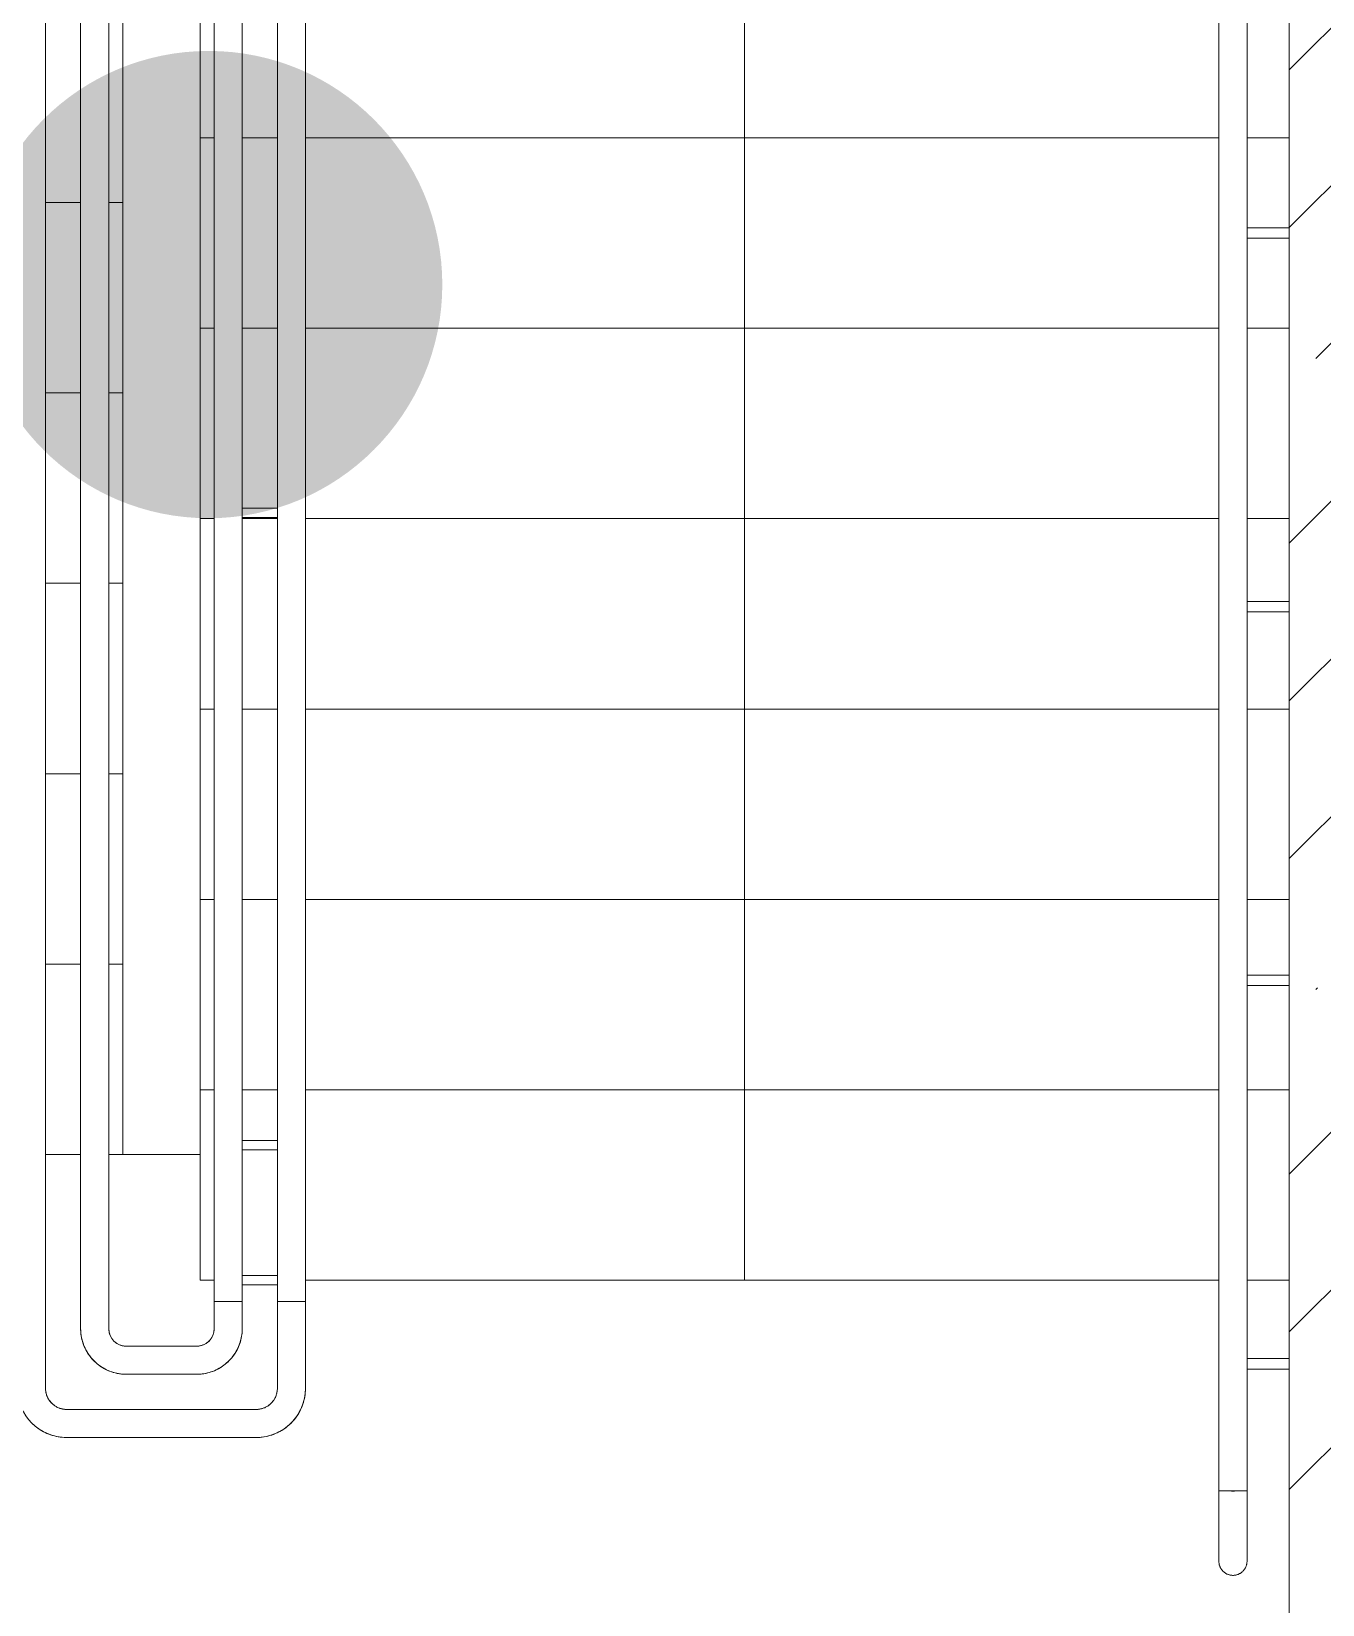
# Model space of a CAD drawing. Header units: millimetres. Extents: x -515342 to 330399, y -224905 to 507333.
# Drawn here: x -287217 to -285379, y 377148 to 379387 of the extents above; entities that cross this region are included whole.
import ezdxf

# ---------------------------------------------------------------- set-up
doc = ezdxf.new("R2010")
doc.units = ezdxf.units.MM
doc.layers.get('0').update_dxf_attribs({"lineweight": 0})
for name, color, linetype, lineweight in [('Лестницы', 7, 'Continuous', 0), ('Ограждение', 7, 'Continuous', 0), ('Стены внутренние', 7, 'Continuous', 0), ('Стены несущие', 7, 'Continuous', 0), ('Стрелки вверх', 7, 'Continuous', 0), ('экспертиза ДУ', 1, 'Continuous', 0)]:
    doc.layers.add(name, color=color, linetype=linetype, lineweight=lineweight)

# ---------------------------------------------------------------- blocks, each defined once
blk = doc.blocks.new('Тип перил - Перила_Внутренний_-10018342-О_АР_П_4__10_050_План 4 этажа')
at = {"layer": 'Ограждение'}
for p, q in [((88935, 4754.8), (88935, 2875.5)), ((88975, 2875.5), (88975, 4754.8)), ((88935, 2875.5), (88935, 1795.6)), ((88975, 1795.6), (88975, 2875.5)), ((88935, 1763.2), (88935, 1475.5)), ((88975, 1475.5), (88975, 1763.2)), ((88957.3, 1475.5), (88952.7, 1475.5))]:
    blk.add_line(p, q, dxfattribs=at)
at = {"layer": 'Ограждение', "flags": 128}
for points in [[(88935, 1763.2), (88935, 1766), (88935, 1768.8), (88935, 1771.6), (88935, 1774.3), (88935, 1777.1), (88935, 1779.8), (88935, 1782.5), (88935, 1785.2), (88935, 1787.8), (88935, 1790.4), (88935, 1793), (88935, 1795.5), (88935, 1795.6)], [(88975, 1795.6), (88975, 1793.1), (88975, 1790.5), (88975, 1787.9), (88975, 1785.3), (88975, 1782.6), (88975, 1779.9), (88975, 1777.2), (88975, 1774.4), (88975, 1771.6), (88975, 1768.9), (88975, 1766.1), (88975, 1763.3), (88975, 1763.2)]]:
    blk.add_lwpolyline(points, dxfattribs=at)
blk = doc.blocks.new('Тип перил - АР_Ограждение_Ограничение_Дуга D40_расстояние между поручнями 200-140673-О_АР_П_4__10_050_План 4 этажа')
at = {"layer": 'Ограждение'}
for p, q in [((0, 0), (0, 2.3)), ((0, -2.3), (0, 0))]:
    blk.add_line(p, q, dxfattribs=at)
at = {"layer": 'Ограждение', "flags": 128}
for points in [[(0, 20), (4, 20), (8, 20), (12, 20), (15.9, 20), (19.9, 20), (23.8, 20), (27.6, 20), (31.5, 20), (35.2, 20), (38.9, 20), (42.6, 20), (46.2, 20), (49.7, 20), (53.1, 20), (56.5, 20), (59.7, 20), (62.9, 20), (65.9, 20), (68.9, 20), (71.7, 20), (74.5, 20), (77.1, 20), (79.6, 20), (81.9, 20), (84.1, 20), (86.2, 20), (88.2, 20), (90, 20), (91.7, 20), (93.2, 20), (94.6, 20), (95.8, 20), (96.9, 20), (97.8, 20), (98.5, 20), (99.1, 20), (99.6, 20), (99.9, 20), (100, 20), (100, 20)], [(100, 20), (99.9, 20), (99.7, 20), (99.3, 20), (98.7, 20), (98, 20), (97.1, 20), (96.1, 20), (94.9, 20), (93.6, 20), (92.1, 20), (90.5, 20), (88.7, 20), (86.8, 20), (84.7, 20), (82.5, 20), (80.2, 20), (77.8, 20), (75.2, 20), (72.5, 20), (69.7, 20), (66.7, 20), (63.7, 20), (60.6, 20), (57.4, 20), (54, 20), (50.6, 20), (47.1, 20), (43.6, 20), (39.9, 20), (36.2, 20), (32.5, 20), (28.7, 20), (24.8, 20), (20.9, 20), (17, 20), (13, 20), (9.1, 20), (5.1, 20), (1.1, 20), (0, 20)], [(100, 20), (100.8, 20), (101.6, 19.9), (102.4, 19.9), (103.2, 19.7), (104, 19.6), (104.8, 19.4), (105.5, 19.2), (106.3, 19), (107, 18.7), (107.8, 18.4), (108.5, 18.1), (109.2, 17.7), (109.9, 17.4), (110.6, 16.9), (111.3, 16.5), (111.9, 16), (112.6, 15.6), (113.2, 15), (113.8, 14.5), (114.3, 13.9), (114.9, 13.3), (115.4, 12.7), (115.9, 12.1), (116.4, 11.5), (116.8, 10.8), (117.2, 10.1), (117.6, 9.4), (118, 8.7), (118.3, 8), (118.6, 7.2), (118.9, 6.5), (119.2, 5.7), (119.4, 5), (119.6, 4.2), (119.7, 3.4), (119.8, 2.6), (119.9, 1.8), (120, 1), (120, 0.2), (120, 0)], [(0, -20), (4, -20), (8, -20), (12, -20), (15.9, -20), (19.9, -20), (23.8, -20), (27.6, -20), (31.5, -20), (35.2, -20), (38.9, -20), (42.6, -20), (46.2, -20), (49.7, -20), (53.1, -20), (56.5, -20), (59.7, -20), (62.9, -20), (65.9, -20), (68.9, -20), (71.7, -20), (74.5, -20), (77.1, -20), (79.6, -20), (81.9, -20), (84.1, -20), (86.2, -20), (88.2, -20), (90, -20), (91.7, -20), (93.2, -20), (94.6, -20), (95.8, -20), (96.9, -20), (97.8, -20), (98.5, -20), (99.1, -20), (99.6, -20), (99.9, -20), (100, -20), (100, -20)], [(100, -20), (99.9, -20), (99.7, -20), (99.3, -20), (98.7, -20), (98, -20), (97.1, -20), (96.1, -20), (94.9, -20), (93.6, -20), (92.1, -20), (90.5, -20), (88.7, -20), (86.8, -20), (84.7, -20), (82.5, -20), (80.2, -20), (77.8, -20), (75.2, -20), (72.5, -20), (69.7, -20), (66.7, -20), (63.7, -20), (60.6, -20), (57.4, -20), (54, -20), (50.6, -20), (47.1, -20), (43.6, -20), (39.9, -20), (36.2, -20), (32.5, -20), (28.7, -20), (24.8, -20), (20.9, -20), (17, -20), (13, -20), (9.1, -20), (5.1, -20), (1.1, -20), (0, -20)], [(120, 0), (120, -0.8), (119.9, -1.6), (119.9, -2.4), (119.7, -3.2), (119.6, -4), (119.4, -4.8), (119.2, -5.5), (119, -6.3), (118.7, -7), (118.4, -7.8), (118.1, -8.5), (117.7, -9.2), (117.4, -9.9), (116.9, -10.6), (116.5, -11.3), (116, -11.9), (115.6, -12.6), (115, -13.2), (114.5, -13.8), (113.9, -14.3), (113.3, -14.9), (112.7, -15.4), (112.1, -15.9), (111.5, -16.4), (110.8, -16.8), (110.1, -17.2), (109.4, -17.6), (108.7, -18), (108, -18.3), (107.2, -18.6), (106.5, -18.9), (105.7, -19.2), (105, -19.4), (104.2, -19.6), (103.4, -19.7), (102.6, -19.8), (101.8, -19.9), (101, -20), (100.2, -20), (100, -20)]]:
    blk.add_lwpolyline(points, dxfattribs=at)
blk = doc.blocks.new('Тип перил - Перила_Внутренний_-V74-О_АР_П_4__10_050_План 4 этажа')
at = {"layer": 'Ограждение'}
for p, q in [((88935, 1786.3), (88935, 4745.6)), ((88975, 1786.3), (88975, 4745.6)), ((88935, 1763.2), (88935, 1786.3)), ((88975, 1763.2), (88975, 1786.3)), ((88935, 1475.5), (88935, 1763.2)), ((88975, 1475.5), (88975, 1763.2)), ((88935, 1475.5), (88975, 1475.5))]:
    blk.add_line(p, q, dxfattribs=at)
blk = doc.blocks.new('Элемент ограждения_Опора Г-образная - АР_Ограждение_Опора_D15 высота60 консоль80-V75-О_АР_П_4__10_050_План 4 этажа')
at = {"layer": 'Ограждение'}
for p, q in [((-7.5, 80), (-7.5, 20)), ((7.5, 20), (7.5, 80))]:
    blk.add_line(p, q, dxfattribs=at)
blk = doc.blocks.new('Тип верхнего поручня - Верхний поручень_Внутренний_-10018471-О_АР_П_4__10_050_План 4 этажа')
at = {"layer": 'Ограждение'}
for p, q in [((87315, 4726), (87315, 1955)), ((87355, 1955), (87355, 4726)), ((87315, 1944), (87315, 1886.6)), ((87355, 1886.6), (87355, 1944)), ((87315, 1886.6), (87315, 1706.6)), ((87355, 1706.6), (87355, 1886.6)), ((87505, 1745.4), (87505, 1720.3)), ((87545, 1720.3), (87545, 1745.4)), ((87505, 1720.3), (87505, 1706.6)), ((87545, 1706.6), (87545, 1720.3)), ((87480, 1681.6), (87380, 1681.6)), ((87380, 1641.6), (87480, 1641.6))]:
    blk.add_line(p, q, dxfattribs=at)
at = {"layer": 'Ограждение', "flags": 128}
for points in [[(87315, 1955), (87315, 1954.1), (87315, 1953.2), (87315, 1952.3), (87315, 1951.3), (87315, 1950.3), (87315, 1949.4), (87315, 1948.4), (87315, 1947.4), (87315, 1946.4), (87315, 1945.4), (87315, 1944.4), (87315, 1944)], [(87355, 1944), (87355, 1945), (87355, 1946), (87355, 1947), (87355, 1947.9), (87355, 1948.9), (87355, 1949.9), (87355, 1950.9), (87355, 1951.8), (87355, 1952.8), (87355, 1953.7), (87355, 1954.6), (87355, 1955)], [(87315, 1706.6), (87315.1, 1704), (87315.2, 1701.4), (87315.5, 1698.8), (87315.8, 1696.3), (87316.3, 1693.7), (87316.9, 1691.2), (87317.5, 1688.6), (87318.3, 1686.2), (87319.2, 1683.7), (87320.1, 1681.3), (87321.2, 1678.9), (87322.3, 1676.6), (87323.6, 1674.3), (87324.9, 1672.1), (87326.4, 1669.9), (87327.9, 1667.8), (87329.5, 1665.7), (87331.1, 1663.8), (87332.9, 1661.8), (87334.7, 1660), (87336.6, 1658.2), (87338.6, 1656.5), (87340.6, 1654.9), (87342.7, 1653.4), (87344.9, 1651.9), (87347.1, 1650.6), (87349.4, 1649.3), (87351.7, 1648.1), (87354, 1647), (87356.4, 1646), (87358.9, 1645.1), (87361.4, 1644.3), (87363.9, 1643.6), (87366.4, 1643.1), (87369, 1642.6), (87371.5, 1642.2), (87374.1, 1641.9), (87376.7, 1641.7), (87379.3, 1641.6), (87380, 1641.6)], [(87380, 1681.6), (87379, 1681.6), (87378, 1681.7), (87377, 1681.8), (87376, 1681.9), (87375, 1682.1), (87374.1, 1682.3), (87373.1, 1682.6), (87372.1, 1682.9), (87371.2, 1683.2), (87370.3, 1683.6), (87369.4, 1684), (87368.5, 1684.4), (87367.6, 1684.9), (87366.7, 1685.4), (87365.9, 1686), (87365.1, 1686.6), (87364.3, 1687.2), (87363.5, 1687.8), (87362.8, 1688.5), (87362.1, 1689.2), (87361.4, 1689.9), (87360.7, 1690.7), (87360.1, 1691.5), (87359.5, 1692.3), (87359, 1693.1), (87358.4, 1694), (87358, 1694.8), (87357.5, 1695.7), (87357.1, 1696.6), (87356.7, 1697.6), (87356.4, 1698.5), (87356, 1699.4), (87355.8, 1700.4), (87355.6, 1701.4), (87355.4, 1702.4), (87355.2, 1703.4), (87355.1, 1704.3), (87355, 1705.3), (87355, 1706.3), (87355, 1706.6)], [(87480, 1641.6), (87482.6, 1641.7), (87485.2, 1641.8), (87487.8, 1642.1), (87490.4, 1642.4), (87492.9, 1642.9), (87495.5, 1643.5), (87498, 1644.1), (87500.4, 1644.9), (87502.9, 1645.8), (87505.3, 1646.7), (87507.7, 1647.8), (87510, 1649), (87512.3, 1650.2), (87514.5, 1651.5), (87516.7, 1653), (87518.8, 1654.5), (87520.9, 1656.1), (87522.9, 1657.7), (87524.8, 1659.5), (87526.6, 1661.3), (87528.4, 1663.2), (87530.1, 1665.2), (87531.7, 1667.2), (87533.2, 1669.3), (87534.7, 1671.5), (87536.1, 1673.7), (87537.3, 1676), (87538.5, 1678.3), (87539.6, 1680.7), (87540.6, 1683.1), (87541.5, 1685.5), (87542.3, 1688), (87543, 1690.5), (87543.6, 1693), (87544.1, 1695.6), (87544.4, 1698.1), (87544.7, 1700.7), (87544.9, 1703.3), (87545, 1705.9), (87545, 1706.6)], [(87505, 1706.6), (87505, 1705.6), (87504.9, 1704.6), (87504.8, 1703.6), (87504.7, 1702.6), (87504.5, 1701.6), (87504.3, 1700.7), (87504, 1699.7), (87503.7, 1698.7), (87503.4, 1697.8), (87503, 1696.9), (87502.6, 1696), (87502.2, 1695.1), (87501.7, 1694.2), (87501.2, 1693.3), (87500.6, 1692.5), (87500.1, 1691.7), (87499.4, 1690.9), (87498.8, 1690.1), (87498.1, 1689.4), (87497.4, 1688.7), (87496.7, 1688), (87495.9, 1687.3), (87495.1, 1686.7), (87494.3, 1686.1), (87493.5, 1685.6), (87492.7, 1685.1), (87491.8, 1684.6), (87490.9, 1684.1), (87490, 1683.7), (87489.1, 1683.3), (87488.1, 1683), (87487.2, 1682.7), (87486.2, 1682.4), (87485.2, 1682.2), (87484.2, 1682), (87483.3, 1681.8), (87482.3, 1681.7), (87481.3, 1681.6), (87480.3, 1681.6), (87480, 1681.6)]]:
    blk.add_lwpolyline(points, dxfattribs=at)
blk = doc.blocks.new('Тип верхнего поручня - Верхний поручень_Внутренний_-V76-О_АР_П_4__10_050_План 4 этажа')
at = {"layer": 'Ограждение'}
for p, q in [((87315, 4734.9), (87315, 1963.9)), ((87355, 4734.9), (87355, 1963.9)), ((87315, 1963.9), (87315, 1944)), ((87355, 1963.9), (87355, 1944)), ((87315, 1944), (87315, 1706.6)), ((87355, 1944), (87355, 1706.6)), ((87505, 1706.6), (87505, 1745.4)), ((87545, 1706.6), (87545, 1745.4)), ((87380, 1681.6), (87480, 1681.6)), ((87380, 1641.6), (87480, 1641.6))]:
    blk.add_line(p, q, dxfattribs=at)
for centre, radius, start, end in [((87380, 1706.6), 65, 180, 270), ((87380, 1706.6), 25, 180, 270), ((87480, 1706.6), 65, 270, 360), ((87480, 1706.6), 25, 270, 360)]:
    blk.add_arc(centre, radius, start, end, dxfattribs=at)
blk = doc.blocks.new('Тип перил - Перила_Внутренний_-10018482-О_АР_П_4__10_050_План 4 этажа')
at = {"layer": 'Ограждение'}
for p, q in [((87265, 1956.1), (87265, 4756.5)), ((87265, 1886.6), (87265, 1942.8)), ((87265, 1621.6), (87265, 1886.6)), ((87595, 1745.4), (87595, 1720.3)), ((87635, 1720.3), (87635, 1745.4)), ((87595, 1720.3), (87595, 1621.6)), ((87635, 1621.6), (87635, 1720.3)), ((87565, 1591.6), (87295, 1591.6)), ((87295, 1551.6), (87565, 1551.6))]:
    blk.add_line(p, q, dxfattribs=at)
at = {"layer": 'Ограждение', "flags": 128}
for points in [[(87265, 1942.8), (87265, 1944), (87265, 1945.2), (87265, 1946.4), (87265, 1947.6), (87265, 1948.8), (87265, 1949.9), (87265, 1951.1), (87265, 1952.2), (87265, 1953.4), (87265, 1954.5), (87265, 1955.6), (87265, 1956.1)], [(87244.3, 1573.4), (87246.2, 1571.4), (87248.3, 1569.5), (87250.4, 1567.7), (87252.6, 1565.9), (87254.9, 1564.3), (87257.2, 1562.7), (87259.6, 1561.2), (87262, 1559.9), (87264.5, 1558.6), (87267, 1557.4), (87269.6, 1556.4), (87272.3, 1555.4), (87274.9, 1554.6), (87277.6, 1553.8), (87280.4, 1553.2), (87283.1, 1552.6), (87285.9, 1552.2), (87288.7, 1551.9), (87291.4, 1551.7), (87294.2, 1551.6), (87295, 1551.6)], [(87295, 1591.6), (87293.8, 1591.6), (87292.6, 1591.7), (87291.4, 1591.8), (87290.2, 1592), (87289, 1592.2), (87287.9, 1592.5), (87286.7, 1592.8), (87285.6, 1593.1), (87284.4, 1593.5), (87283.3, 1594), (87282.2, 1594.5), (87281.1, 1595), (87280.1, 1595.6), (87279.1, 1596.2), (87278.1, 1596.9), (87277.1, 1597.5), (87276.1, 1598.3), (87275.2, 1599.1), (87274.3, 1599.9), (87273.5, 1600.7), (87272.7, 1601.6), (87271.9, 1602.5), (87271.1, 1603.4), (87270.4, 1604.4), (87269.8, 1605.4), (87269.1, 1606.4), (87268.5, 1607.5), (87268, 1608.5), (87267.5, 1609.6), (87267, 1610.7), (87266.6, 1611.9), (87266.3, 1613), (87265.9, 1614.2), (87265.7, 1615.3), (87265.4, 1616.5), (87265.3, 1617.7), (87265.1, 1618.9), (87265, 1620.1), (87265, 1621.3), (87265, 1621.6)], [(87565, 1551.6), (87567.8, 1551.7), (87570.6, 1551.8), (87573.4, 1552.1), (87576.2, 1552.5), (87578.9, 1553), (87581.6, 1553.6), (87584.3, 1554.3), (87587, 1555.2), (87589.7, 1556.1), (87592.3, 1557.1), (87594.8, 1558.3), (87597.3, 1559.5), (87599.8, 1560.9), (87602.2, 1562.3), (87604.5, 1563.8), (87606.8, 1565.5), (87609, 1567.2), (87611.2, 1569), (87613.2, 1570.9), (87615.2, 1572.8), (87617.1, 1574.9), (87619, 1577), (87620.7, 1579.2), (87622.3, 1581.5), (87623.9, 1583.8), (87625.4, 1586.2), (87626.7, 1588.6), (87628, 1591.1), (87629.2, 1593.7), (87630.2, 1596.2), (87631.2, 1598.9), (87632.1, 1601.5), (87632.8, 1604.2), (87633.5, 1607), (87634, 1609.7), (87634.4, 1612.5), (87634.7, 1615.3), (87634.9, 1618.1), (87635, 1620.9), (87635, 1621.6)], [(87595, 1621.6), (87595, 1620.4), (87594.9, 1619.2), (87594.8, 1618), (87594.6, 1616.8), (87594.4, 1615.7), (87594.1, 1614.5), (87593.8, 1613.3), (87593.5, 1612.2), (87593.1, 1611), (87592.6, 1609.9), (87592.1, 1608.8), (87591.6, 1607.8), (87591, 1606.7), (87590.4, 1605.7), (87589.8, 1604.7), (87589.1, 1603.7), (87588.3, 1602.7), (87587.6, 1601.8), (87586.7, 1600.9), (87585.9, 1600.1), (87585, 1599.3), (87584.1, 1598.5), (87583.2, 1597.7), (87582.2, 1597), (87581.2, 1596.4), (87580.2, 1595.7), (87579.1, 1595.2), (87578.1, 1594.6), (87577, 1594.1), (87575.9, 1593.7), (87574.7, 1593.2), (87573.6, 1592.9), (87572.4, 1592.5), (87571.3, 1592.3), (87570.1, 1592), (87568.9, 1591.9), (87567.7, 1591.7), (87566.5, 1591.7), (87565.3, 1591.6), (87565, 1591.6)]]:
    blk.add_lwpolyline(points, dxfattribs=at)
blk = doc.blocks.new('Тип перил - Перила_Внутренний_-V77-О_АР_П_4__10_050_План 4 этажа')
at = {"layer": 'Ограждение'}
for p, q in [((87265, 4756.5), (87265, 1964.9)), ((87265, 1964.9), (87265, 1942.8)), ((87265, 1942.8), (87265, 1621.6)), ((87595, 1621.6), (87595, 1745.4)), ((87635, 1621.6), (87635, 1745.4)), ((87295, 1591.6), (87565, 1591.6)), ((87295, 1551.6), (87565, 1551.6))]:
    blk.add_line(p, q, dxfattribs=at)
for centre, radius, start, end in [((87295, 1621.6), 70, 180, 270), ((87295, 1621.6), 30, 180, 270), ((87565, 1621.6), 70, 270, 360), ((87565, 1621.6), 30, 270, 360)]:
    blk.add_arc(centre, radius, start, end, dxfattribs=at)
blk = doc.blocks.new('Ограждение - АР_Ограждение_Балясина_D40_900 для 1500-10049730-О_АР_П_4__10_050_План 4 этажа')
at = {"layer": 'Ограждение'}
for p, q in [((-19.9, 6.7), (-60, 6.7)), ((-60, -6.7), (-19.9, -6.7))]:
    blk.add_line(p, q, dxfattribs=at)
at = {"layer": 'Ограждение', "flags": 128}
for points in [[(-69.7, 6.7), (-68.6, 6.7), (-67.4, 6.7), (-66.3, 6.7), (-65.1, 6.7), (-63.9, 6.7), (-62.7, 6.7), (-61.5, 6.7), (-60.3, 6.7), (-60, 6.7)], [(-60, -6.7), (-61.2, -6.7), (-62.4, -6.7), (-63.6, -6.7), (-64.8, -6.7), (-66, -6.7), (-67.1, -6.7), (-68.3, -6.7), (-69.4, -6.7)]]:
    blk.add_lwpolyline(points, dxfattribs=at)
blk = doc.blocks.new('Ограждение - АР_Ограждение_Балясина_D40_900 для 1500-10050868-О_АР_П_4__10_050_План 4 этажа')
at = {"layer": 'Ограждение'}
for p, q in [((-20, 6.7), (-60, 6.7)), ((-60, -6.7), (-20, -6.7))]:
    blk.add_line(p, q, dxfattribs=at)
at = {"layer": 'Ограждение', "flags": 128}
for points in [[(-69.7, 6.7), (-68.6, 6.7), (-67.4, 6.7), (-66.3, 6.7), (-65.1, 6.7), (-63.9, 6.7), (-62.7, 6.7), (-61.5, 6.7), (-60.3, 6.7), (-60, 6.7)], [(-60, -6.7), (-61.2, -6.7), (-62.4, -6.7), (-63.6, -6.7), (-64.8, -6.7), (-66, -6.7), (-67.1, -6.7), (-68.3, -6.7), (-69.4, -6.7)]]:
    blk.add_lwpolyline(points, dxfattribs=at)
blk = doc.blocks.new('Ограждение - АР_Ограждение_Балясина_D40_900 для 1500-10050872-О_АР_П_4__10_050_План 4 этажа')
at = {"layer": 'Ограждение'}
for p, q in [((-20, 6.7), (-60, 6.7)), ((-60, -6.7), (-20, -6.7))]:
    blk.add_line(p, q, dxfattribs=at)
at = {"layer": 'Ограждение', "flags": 128}
for points in [[(-69.7, 6.7), (-68.6, 6.7), (-67.4, 6.7), (-66.3, 6.7), (-65.1, 6.7), (-63.9, 6.7), (-62.7, 6.7), (-61.5, 6.7), (-60.3, 6.7), (-60, 6.7)], [(-60, -6.7), (-61.2, -6.7), (-62.4, -6.7), (-63.6, -6.7), (-64.8, -6.7), (-66, -6.7), (-67.1, -6.7), (-68.3, -6.7), (-69.4, -6.7)]]:
    blk.add_lwpolyline(points, dxfattribs=at)
blk = doc.blocks.new('Ограждение - Ограждение-10018650-О_АР_П_4__10_050_План 4 этажа')
at = {"rotation": 180}
for name, p in [('Ограждение - АР_Ограждение_Балясина_D40_900 для 1500-10050872-О_АР_П_4__10_050_План 4 этажа', (87525, 2867.6)), ('Ограждение - АР_Ограждение_Балясина_D40_900 для 1500-10050868-О_АР_П_4__10_050_План 4 этажа', (87525, 1967.6)), ('Ограждение - АР_Ограждение_Балясина_D40_900 для 1500-10049730-О_АР_П_4__10_050_План 4 этажа', (87525, 1775.5))]:
    blk.add_blockref(name, p, dxfattribs=at)
blk = doc.blocks.new('Тип верхнего поручня - Верхний поручень_Внутренний_-10018653-О_АР_П_4__10_050_План 4 этажа')
at = {"layer": 'Ограждение'}
for p, q in [((87505, 4684.8), (87505, 1794.5)), ((87545, 1794.5), (87545, 4684.8)), ((87505, 1764.4), (87505, 1745.4)), ((87545, 1745.4), (87545, 1764.4)), ((87527.3, 1745.4), (87522.7, 1745.4))]:
    blk.add_line(p, q, dxfattribs=at)
at = {"layer": 'Ограждение', "flags": 128}
for points in [[(87505, 1764.4), (87505, 1767), (87505, 1769.6), (87505, 1772.2), (87505, 1774.8), (87505, 1777.3), (87505, 1779.9), (87505, 1782.4), (87505, 1784.9), (87505, 1787.3), (87505, 1789.7), (87505, 1792.1), (87505, 1794.4), (87505, 1794.5)], [(87545, 1794.5), (87545, 1792.2), (87545, 1789.8), (87545, 1787.4), (87545, 1784.9), (87545, 1782.5), (87545, 1779.9), (87545, 1777.4), (87545, 1774.8), (87545, 1772.3), (87545, 1769.7), (87545, 1767.1), (87545, 1764.5), (87545, 1764.4)]]:
    blk.add_lwpolyline(points, dxfattribs=at)
blk = doc.blocks.new('Тип верхнего поручня - Верхний поручень_Внутренний_-V80-О_АР_П_4__10_050_План 4 этажа')
at = {"layer": 'Ограждение'}
for p, q in [((87505, 1785.2), (87505, 4746.7)), ((87545, 1785.2), (87545, 4746.7)), ((87505, 1764.4), (87505, 1785.2)), ((87545, 1764.4), (87545, 1785.2)), ((87505, 1745.4), (87505, 1764.4)), ((87545, 1745.4), (87545, 1764.4)), ((87505, 1745.4), (87545, 1745.4))]:
    blk.add_line(p, q, dxfattribs=at)
blk = doc.blocks.new('Тип перил - Перила_Внутренний_-10018663-О_АР_П_4__10_050_План 4 этажа')
at = {"layer": 'Ограждение'}
for p, q in [((87595, 4754.8), (87595, 1795.6)), ((87635, 1795.6), (87635, 4754.8)), ((87595, 1763.2), (87595, 1745.4)), ((87635, 1745.4), (87635, 1763.2)), ((87617.3, 1745.4), (87612.7, 1745.4))]:
    blk.add_line(p, q, dxfattribs=at)
at = {"layer": 'Ограждение', "flags": 128}
for points in [[(87595, 1763.2), (87595, 1766), (87595, 1768.8), (87595, 1771.6), (87595, 1774.3), (87595, 1777.1), (87595, 1779.8), (87595, 1782.5), (87595, 1785.2), (87595, 1787.8), (87595, 1790.4), (87595, 1793), (87595, 1795.5), (87595, 1795.6)], [(87635, 1795.6), (87635, 1793.1), (87635, 1790.5), (87635, 1787.9), (87635, 1785.3), (87635, 1782.6), (87635, 1779.9), (87635, 1777.2), (87635, 1774.4), (87635, 1771.6), (87635, 1768.9), (87635, 1766.1), (87635, 1763.3), (87635, 1763.2)]]:
    blk.add_lwpolyline(points, dxfattribs=at)
blk = doc.blocks.new('Тип перил - Перила_Внутренний_-V81-О_АР_П_4__10_050_План 4 этажа')
at = {"layer": 'Ограждение'}
for p, q in [((87595, 1786.3), (87595, 4745.6)), ((87635, 1786.3), (87635, 4745.6)), ((87595, 1763.2), (87595, 1786.3)), ((87635, 1763.2), (87635, 1786.3)), ((87595, 1745.4), (87595, 1763.2)), ((87635, 1745.4), (87635, 1763.2)), ((87595, 1745.4), (87635, 1745.4))]:
    blk.add_line(p, q, dxfattribs=at)

msp = doc.modelspace()

# ---------------------------------------------------------------- hatches: boundary and pattern name
at = {"layer": 'Стены внутренние'}
h = msp.add_hatch(dxfattribs=at)
h.set_pattern_fill('FP_1', color=256, style=0, pattern_type=2)
h.set_pattern_definition([(45, (-374461.9, 375834.5), (-224.5064, 224.5064), []), (45, (-374237.38, 375834.5), (-224.5064, 224.5064), [396.875, -79.375, 3.353, -76.022])])
h.paths.add_polyline_path([(-285036.8897, 376034.4886), (-285036.8897, 382039.4886), (-285426.8897, 382039.4886), (-285426.8897, 376034.4886)])
h.paths.add_polyline_path([(-285249.2545, 376721.0078), (-285281.8897, 376732.886), (-285308.4942, 376755.2098), (-285325.859, 376785.2865), (-285331.8897, 376819.4886), (-285325.859, 376853.6906), (-285308.4942, 376883.7673), (-285281.8897, 376906.0911), (-285249.2545, 376917.9693), (-285214.5249, 376917.9693), (-285181.8897, 376906.0911), (-285155.2853, 376883.7673), (-285137.9205, 376853.6906), (-285131.8897, 376819.4886), (-285137.9205, 376785.2865), (-285155.2853, 376755.2098), (-285181.8897, 376732.886), (-285214.5249, 376721.0078)])
h.paths.add_polyline_path([(-285249.2545, 377091.0078), (-285281.8897, 377102.886), (-285308.4942, 377125.2098), (-285325.859, 377155.2865), (-285331.8897, 377189.4886), (-285325.859, 377223.6906), (-285308.4942, 377253.7673), (-285281.8897, 377276.0911), (-285249.2545, 377287.9693), (-285214.5249, 377287.9693), (-285181.8897, 377276.0911), (-285155.2853, 377253.7673), (-285137.9205, 377223.6906), (-285131.8897, 377189.4886), (-285137.9205, 377155.2865), (-285155.2853, 377125.2098), (-285181.8897, 377102.886), (-285214.5249, 377091.0078)])
h.paths.add_polyline_path([(-285214.5249, 377476.0078), (-285249.2545, 377476.0078), (-285281.8897, 377487.886), (-285308.4942, 377510.2098), (-285325.859, 377540.2865), (-285331.8897, 377574.4886), (-285325.859, 377608.6906), (-285308.4942, 377638.7673), (-285281.8897, 377661.0911), (-285249.2545, 377672.9693), (-285214.5249, 377672.9693), (-285181.8897, 377661.0911), (-285155.2853, 377638.7673), (-285137.9205, 377608.6906), (-285131.8897, 377574.4886), (-285137.9205, 377540.2865), (-285155.2853, 377510.2098), (-285181.8897, 377487.886)])
h.paths.add_polyline_path([(-285249.2545, 377901.0078), (-285281.8897, 377912.886), (-285308.4942, 377935.2098), (-285325.859, 377965.2865), (-285331.8897, 377999.4886), (-285325.859, 378033.6906), (-285308.4942, 378063.7673), (-285281.8897, 378086.0911), (-285249.2545, 378097.9693), (-285214.5249, 378097.9693), (-285181.8897, 378086.0911), (-285155.2853, 378063.7673), (-285137.9205, 378033.6906), (-285131.8897, 377999.4886), (-285137.9205, 377965.2865), (-285155.2853, 377935.2098), (-285181.8897, 377912.886), (-285214.5249, 377901.0078)])
h.paths.add_polyline_path([(-285214.5249, 378286.0078), (-285249.2545, 378286.0078), (-285281.8897, 378297.886), (-285308.4942, 378320.2098), (-285325.859, 378350.2865), (-285331.8897, 378384.4886), (-285325.859, 378418.6906), (-285308.4942, 378448.7673), (-285281.8897, 378471.0911), (-285249.2545, 378482.9693), (-285214.5249, 378482.9693), (-285181.8897, 378471.0911), (-285155.2853, 378448.7673), (-285137.9205, 378418.6906), (-285131.8897, 378384.4886), (-285137.9205, 378350.2865), (-285155.2853, 378320.2098), (-285181.8897, 378297.886)])
h.paths.add_polyline_path([(-285249.2545, 379100.8217), (-285281.8897, 379112.7), (-285308.4942, 379135.0237), (-285325.859, 379165.1005), (-285331.8897, 379199.3025), (-285325.859, 379233.5045), (-285308.4942, 379263.5813), (-285281.8897, 379285.905), (-285249.2545, 379297.7833), (-285214.5249, 379297.7833), (-285181.8897, 379285.905), (-285155.2853, 379263.5813), (-285137.9205, 379233.5045), (-285131.8897, 379199.3025), (-285137.9205, 379165.1005), (-285155.2853, 379135.0237), (-285181.8897, 379112.7), (-285214.5249, 379100.8217)])
h.paths.add_polyline_path([(-285249.2545, 379478.1194), (-285281.8897, 379489.9976), (-285308.4942, 379512.3214), (-285325.859, 379542.3982), (-285331.8897, 379576.6002), (-285325.859, 379610.8022), (-285308.4942, 379640.8789), (-285281.8897, 379663.2027), (-285249.2545, 379675.081), (-285214.5249, 379675.081), (-285181.8897, 379663.2027), (-285155.2853, 379640.8789), (-285137.9205, 379610.8022), (-285131.8897, 379576.6002), (-285137.9205, 379542.3982), (-285155.2853, 379512.3214), (-285181.8897, 379489.9976), (-285214.5249, 379478.1194)])
h.paths.add_polyline_path([(-285249.2545, 379861.0078), (-285281.8897, 379872.886), (-285308.4942, 379895.2098), (-285325.859, 379925.2865), (-285331.8897, 379959.4886), (-285325.859, 379993.6906), (-285308.4942, 380023.7673), (-285281.8897, 380046.0911), (-285249.2545, 380057.9693), (-285214.5249, 380057.9693), (-285181.8897, 380046.0911), (-285155.2853, 380023.7673), (-285137.9205, 379993.6906), (-285131.8897, 379959.4886), (-285137.9205, 379925.2865), (-285155.2853, 379895.2098), (-285181.8897, 379872.886), (-285214.5249, 379861.0078)])
h.paths.add_polyline_path([(-285214.5249, 380286.0078), (-285249.2545, 380286.0078), (-285281.8897, 380297.886), (-285308.4942, 380320.2098), (-285325.859, 380350.2865), (-285331.8897, 380384.4886), (-285325.859, 380418.6906), (-285308.4942, 380448.7673), (-285281.8897, 380471.0911), (-285249.2545, 380482.9693), (-285214.5249, 380482.9693), (-285181.8897, 380471.0911), (-285155.2853, 380448.7673), (-285137.9205, 380418.6906), (-285131.8897, 380384.4886), (-285137.9205, 380350.2865), (-285155.2853, 380320.2098), (-285181.8897, 380297.886)])
h.paths.add_polyline_path([(-285214.5249, 380641.0078), (-285249.2545, 380641.0078), (-285281.8897, 380652.886), (-285308.4942, 380675.2098), (-285325.859, 380705.2865), (-285331.8897, 380739.4886), (-285325.859, 380773.6906), (-285308.4942, 380803.7673), (-285281.8897, 380826.0911), (-285249.2545, 380837.9693), (-285214.5249, 380837.9693), (-285181.8897, 380826.0911), (-285155.2853, 380803.7673), (-285137.9205, 380773.6906), (-285131.8897, 380739.4886), (-285137.9205, 380705.2865), (-285155.2853, 380675.2098), (-285181.8897, 380652.886)])
h.paths.add_polyline_path([(-285249.2545, 381096.0078), (-285281.8897, 381107.886), (-285308.4942, 381130.2098), (-285325.859, 381160.2865), (-285331.8897, 381194.4886), (-285325.859, 381228.6906), (-285308.4942, 381258.7673), (-285281.8897, 381281.0911), (-285249.2545, 381292.9693), (-285214.5249, 381292.9693), (-285181.8897, 381281.0911), (-285155.2853, 381258.7673), (-285137.9205, 381228.6906), (-285131.8897, 381194.4886), (-285137.9205, 381160.2865), (-285155.2853, 381130.2098), (-285181.8897, 381107.886), (-285214.5249, 381096.0078)])
h.paths.add_polyline_path([(-285214.5249, 381481.0078), (-285249.2545, 381481.0078), (-285281.8897, 381492.886), (-285308.4942, 381515.2098), (-285325.859, 381545.2865), (-285331.8897, 381579.4886), (-285325.859, 381613.6906), (-285308.4942, 381643.7673), (-285281.8897, 381666.0911), (-285249.2545, 381677.9693), (-285214.5249, 381677.9693), (-285181.8897, 381666.0911), (-285154.8295, 381642.978), (-285137.9205, 381613.6906), (-285131.8897, 381579.4886), (-285137.9205, 381545.2865), (-285155.2853, 381515.2098), (-285181.8897, 381492.886)])
h.paths.add_polyline_path([(-285214.5249, 381796.9885), (-285249.2545, 381796.9885), (-285281.8897, 381808.8668), (-285308.4942, 381831.1905), (-285325.859, 381861.2673), (-285331.8897, 381895.4693), (-285325.859, 381929.6713), (-285308.4942, 381959.7481), (-285281.8897, 381982.0718), (-285249.2545, 381993.9501), (-285214.5249, 381993.9501), (-285181.8897, 381982.0718), (-285155.2853, 381959.7481), (-285137.9205, 381929.6713), (-285131.8897, 381895.4693), (-285137.9205, 381861.2673), (-285155.2853, 381831.1905), (-285181.8897, 381808.8668)])
at = {"layer": 'экспертиза ДУ', "lineweight": 0}
h = msp.add_hatch(color=5, dxfattribs=at)
edge = h.paths.add_edge_path()
edge.add_arc((-286964.6959, 379027.0388), 332.544, 0, 360)

# ---------------------------------------------------------------- linework, layer by layer
at = {"layer": 'Лестницы'}
for p, q in [((-286976.8897, 379235.9423), (-286976.8897, 379506.9423)), ((-287086.8897, 379414.9423), (-287086.8897, 379143.9423)), ((-286976.8897, 378964.9423), (-286976.8897, 379235.9423)), ((-286976.8897, 379235.9423), (-286956.8897, 379235.9423)), ((-286976.8897, 379235.9423), (-286956.8897, 379235.9423)), ((-286916.8897, 379235.9423), (-286866.8897, 379235.9423)), ((-286916.8897, 379235.9423), (-286866.8897, 379235.9423)), ((-286826.8897, 379235.9423), (-285526.8897, 379235.9423)), ((-286826.8897, 379235.9423), (-285526.8897, 379235.9423)), ((-285486.8897, 379235.9423), (-285426.8897, 379235.9423)), ((-285486.8897, 379235.9423), (-285426.8897, 379235.9423)), ((-287146.8897, 379143.9423), (-287196.8897, 379143.9423)), ((-287146.8897, 379143.9423), (-287196.8897, 379143.9423)), ((-287086.8897, 379143.9423), (-287106.8897, 379143.9423)), ((-287086.8897, 379143.9423), (-287106.8897, 379143.9423)), ((-287086.8897, 379143.9423), (-287086.8897, 378872.9423)), ((-286976.8897, 378693.9423), (-286976.8897, 378964.9423)), ((-286976.8897, 378964.9423), (-286956.8897, 378964.9423)), ((-286976.8897, 378964.9423), (-286956.8897, 378964.9423)), ((-286916.8897, 378964.9423), (-286866.8897, 378964.9423)), ((-286916.8897, 378964.9423), (-286866.8897, 378964.9423)), ((-286826.8897, 378964.9423), (-285526.8897, 378964.9423)), ((-286826.8897, 378964.9423), (-285526.8897, 378964.9423)), ((-285486.8897, 378964.9423), (-285426.8897, 378964.9423)), ((-285486.8897, 378964.9423), (-285426.8897, 378964.9423)), ((-287146.8897, 378872.9423), (-287196.8897, 378872.9423)), ((-287146.8897, 378872.9423), (-287196.8897, 378872.9423)), ((-287086.8897, 378872.9423), (-287106.8897, 378872.9423)), ((-287086.8897, 378872.9423), (-287106.8897, 378872.9423)), ((-287086.8897, 378872.9423), (-287086.8897, 378601.9423)), ((-286976.8897, 378422.9423), (-286976.8897, 378693.9423)), ((-286976.8897, 378693.9423), (-286956.8897, 378693.9423)), ((-286976.8897, 378693.9423), (-286956.8897, 378693.9423)), ((-286916.8897, 378693.9423), (-286866.8897, 378693.9423)), ((-286916.8897, 378693.9423), (-286866.8897, 378693.9423)), ((-286826.8897, 378693.9423), (-285526.8897, 378693.9423)), ((-286826.8897, 378693.9423), (-285526.8897, 378693.9423)), ((-285486.8897, 378693.9423), (-285426.8897, 378693.9423)), ((-285486.8897, 378693.9423), (-285426.8897, 378693.9423)), ((-287146.8897, 378601.9423), (-287196.8897, 378601.9423)), ((-287146.8897, 378601.9423), (-287196.8897, 378601.9423)), ((-287086.8897, 378601.9423), (-287106.8897, 378601.9423)), ((-287086.8897, 378601.9423), (-287106.8897, 378601.9423)), ((-287086.8897, 378601.9423), (-287086.8897, 378330.9423)), ((-286976.8897, 378151.9423), (-286976.8897, 378422.9423)), ((-286976.8897, 378422.9423), (-286956.8897, 378422.9423)), ((-286976.8897, 378422.9423), (-286956.8897, 378422.9423)), ((-286916.8897, 378422.9423), (-286866.8897, 378422.9423)), ((-286916.8897, 378422.9423), (-286866.8897, 378422.9423)), ((-286826.8897, 378422.9423), (-285526.8897, 378422.9423)), ((-286826.8897, 378422.9423), (-285526.8897, 378422.9423)), ((-285486.8897, 378422.9423), (-285426.8897, 378422.9423)), ((-285486.8897, 378422.9423), (-285426.8897, 378422.9423)), ((-287146.8897, 378330.9423), (-287196.8897, 378330.9423)), ((-287146.8897, 378330.9423), (-287196.8897, 378330.9423)), ((-287086.8897, 378330.9423), (-287106.8897, 378330.9423)), ((-287086.8897, 378330.9423), (-287106.8897, 378330.9423)), ((-287086.8897, 378330.9423), (-287086.8897, 378059.9423)), ((-286976.8897, 377880.9423), (-286976.8897, 378151.9423)), ((-286976.8897, 378151.9423), (-286956.8897, 378151.9423)), ((-286976.8897, 378151.9423), (-286956.8897, 378151.9423)), ((-286916.8897, 378151.9423), (-286866.8897, 378151.9423)), ((-286916.8897, 378151.9423), (-286866.8897, 378151.9423)), ((-286826.8897, 378151.9423), (-285526.8897, 378151.9423)), ((-286826.8897, 378151.9423), (-285526.8897, 378151.9423)), ((-285486.8897, 378151.9423), (-285426.8897, 378151.9423)), ((-285486.8897, 378151.9423), (-285426.8897, 378151.9423)), ((-287146.8897, 378059.9423), (-287196.8897, 378059.9423)), ((-287146.8897, 378059.9423), (-287196.8897, 378059.9423)), ((-287086.8897, 378059.9423), (-287106.8897, 378059.9423)), ((-287086.8897, 378059.9423), (-287106.8897, 378059.9423)), ((-287086.8897, 378059.9423), (-287086.8897, 377788.9423)), ((-286976.8897, 377609.9423), (-286976.8897, 377880.9423)), ((-286976.8897, 377880.9423), (-286956.8897, 377880.9423)), ((-286976.8897, 377880.9423), (-286956.8897, 377880.9423)), ((-286916.8897, 377880.9423), (-286866.8897, 377880.9423)), ((-286916.8897, 377880.9423), (-286866.8897, 377880.9423)), ((-286826.8897, 377880.9423), (-285526.8897, 377880.9423)), ((-286826.8897, 377880.9423), (-285526.8897, 377880.9423)), ((-285486.8897, 377880.9423), (-285426.8897, 377880.9423)), ((-285486.8897, 377880.9423), (-285426.8897, 377880.9423)), ((-287146.4618, 377788.9423), (-287197.2673, 377788.9423)), ((-287146.4618, 377788.9423), (-287197.2673, 377788.9423)), ((-287086.8897, 377788.9423), (-287107.3176, 377788.9423)), ((-287086.8897, 377788.9423), (-287107.3176, 377788.9423)), ((-286976.8897, 377788.9423), (-287086.8897, 377788.9423)), ((-286976.8897, 377609.9423), (-286956.8897, 377609.9423)), ((-286976.8897, 377609.9423), (-286956.8897, 377609.9423)), ((-286826.8897, 377609.9423), (-285526.7094, 377609.9423)), ((-286826.8897, 377609.9423), (-285526.7094, 377609.9423)), ((-285486.8897, 377609.9423), (-285426.8897, 377609.9423)), ((-285486.8897, 377609.9423), (-285426.8897, 377609.9423))]:
    msp.add_line(p, q, dxfattribs=at)
at = {"layer": 'Стены несущие'}
msp.add_line((-285426.8897, 382039.4886), (-285426.8897, 376034.4886), dxfattribs=at)
at = {"layer": 'Стрелки вверх'}
for p, q in [((-286201.8897, 379235.9423), (-286201.8897, 379506.9423)), ((-286201.8897, 378964.9423), (-286201.8897, 379235.9423)), ((-286201.8897, 378693.9423), (-286201.8897, 378964.9423)), ((-286201.8897, 378422.9423), (-286201.8897, 378693.9423)), ((-286201.8897, 378151.9423), (-286201.8897, 378422.9423)), ((-286201.8897, 377880.9423), (-286201.8897, 378151.9423)), ((-286201.8897, 377609.9423), (-286201.8897, 377880.9423))]:
    msp.add_line(p, q, dxfattribs=at)

# ---------------------------------------------------------------- block references
at = {"layer": 'Ограждение'}
for name in ['Тип перил - Перила_Внутренний_-10018342-О_АР_П_4__10_050_План 4 этажа', 'Тип перил - Перила_Внутренний_-V74-О_АР_П_4__10_050_План 4 этажа', 'Тип перил - Перила_Внутренний_-10018663-О_АР_П_4__10_050_План 4 этажа', 'Тип перил - Перила_Внутренний_-V81-О_АР_П_4__10_050_План 4 этажа', 'Ограждение - Ограждение-10018650-О_АР_П_4__10_050_План 4 этажа', 'Тип верхнего поручня - Верхний поручень_Внутренний_-V80-О_АР_П_4__10_050_План 4 этажа', 'Тип перил - Перила_Внутренний_-10018482-О_АР_П_4__10_050_План 4 этажа', 'Тип перил - Перила_Внутренний_-V77-О_АР_П_4__10_050_План 4 этажа', 'Тип верхнего поручня - Верхний поручень_Внутренний_-10018471-О_АР_П_4__10_050_План 4 этажа', 'Тип верхнего поручня - Верхний поручень_Внутренний_-V76-О_АР_П_4__10_050_План 4 этажа', 'Тип верхнего поручня - Верхний поручень_Внутренний_-10018653-О_АР_П_4__10_050_План 4 этажа']:
    msp.add_blockref(name, (-374461.8897, 375834.4886), dxfattribs=at)
for name, p, rotation in [('Элемент ограждения_Опора Г-образная - АР_Ограждение_Опора_D15 высота60 консоль80-V75-О_АР_П_4__10_050_План 4 этажа', (-285506.8897, 379100.4423), 270), ('Элемент ограждения_Опора Г-образная - АР_Ограждение_Опора_D15 высота60 консоль80-V75-О_АР_П_4__10_050_План 4 этажа', (-285506.8897, 378568.5789), 269.9999999999964), ('Элемент ограждения_Опора Г-образная - АР_Ограждение_Опора_D15 высота60 консоль80-V75-О_АР_П_4__10_050_План 4 этажа', (-285506.8897, 378036.7155), 269.9999999999964), ('Элемент ограждения_Опора Г-образная - АР_Ограждение_Опора_D15 высота60 консоль80-V75-О_АР_П_4__10_050_План 4 этажа', (-285506.8897, 377490.9138), 269.9999999999999), ('Тип перил - АР_Ограждение_Ограничение_Дуга D40_расстояние между поручнями 200-140673-О_АР_П_4__10_050_План 4 этажа', (-285506.8897, 377309.9423), 269.9999999999999)]:
    msp.add_blockref(name, p, dxfattribs=dict(at, rotation=rotation))

doc.saveas('drawing.dxf')
